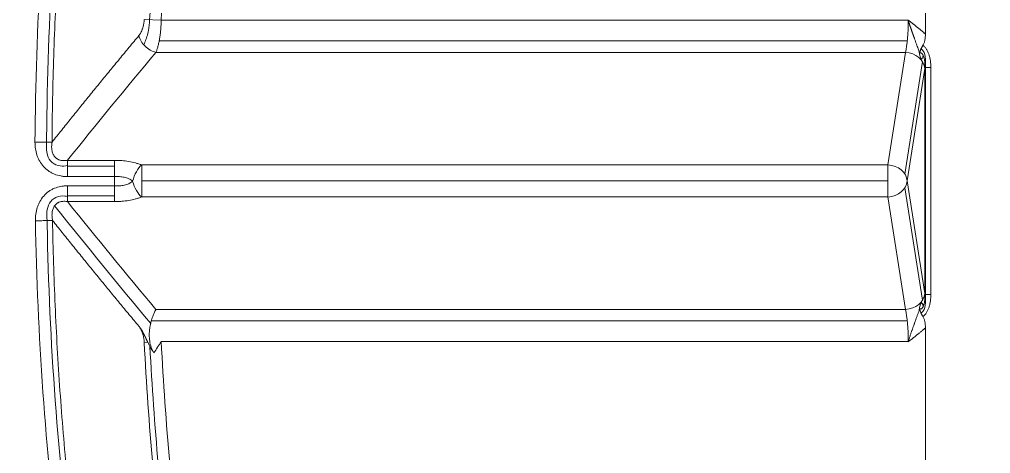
# Model space of a CAD drawing. Header units: millimetres. Extents: x 473 to 1051, y 289 to 609.
# Drawn here: x 548.11 to 573.38, y 446.09 to 457.38 of the extents above; entities that cross this region are included whole.
import ezdxf

# ---------------------------------------------------------------- set-up
doc = ezdxf.new("R2010")
doc.units = ezdxf.units.MM
doc.layers.add('core', color=7, linetype='Continuous', lineweight=20)

msp = doc.modelspace()

# ---------------------------------------------------------------- linework, layer by layer
at = {"layer": 'core', "lineweight": 18}
for p, q in [((571.684, 460.521), (571.684, 457.002)), ((549.357, 453.297), (549.357, 453.719)), ((550.583, 453.297), (550.583, 453.719)), ((549.358, 452.646), (549.358, 453.058)), ((571.684, 445.343), (571.684, 449.364))]:
    msp.add_line(p, q, dxfattribs=at)
at = {"layer": 'core', "lineweight": 13}
for p, q in [((551.797, 457.361), (551.354, 457.384)), ((571.236, 457.361), (551.797, 457.361)), ((571.213, 456.825), (551.743, 456.825)), ((551.659, 456.526), (571.167, 456.526)), ((570.71, 453.601), (571.167, 456.526)), ((571.606, 456.288), (571.149, 453.363)), ((571.691, 456.292), (571.691, 450.075)), ((571.668, 456.108), (571.21, 453.183)), ((571.672, 456.136), (571.826, 456.136)), ((571.672, 456.136), (571.672, 450.231)), ((571.826, 450.231), (571.826, 456.136)), ((550.583, 453.719), (549.357, 453.719)), ((550.583, 453.568), (549.357, 453.568)), ((570.71, 453.601), (551.288, 453.601)), ((551.288, 452.766), (551.288, 453.601)), ((570.71, 453.601), (570.71, 452.766)), ((549.357, 453.297), (550.583, 453.297)), ((551.288, 453.183), (570.71, 453.183)), ((571.21, 453.183), (571.668, 450.259)), ((550.585, 453.058), (549.358, 453.058)), ((571.149, 453.004), (571.606, 450.079)), ((549.358, 452.793), (550.585, 452.793)), ((551.288, 452.766), (570.71, 452.766)), ((571.167, 449.841), (570.71, 452.766)), ((549.358, 452.646), (550.584, 452.646)), ((571.826, 450.231), (571.672, 450.231)), ((571.167, 449.841), (551.659, 449.841)), ((571.213, 449.542), (551.538, 449.542)), ((551.354, 448.983), (551.445, 448.988)), ((571.236, 449.006), (551.797, 449.006))]:
    msp.add_line(p, q, dxfattribs=at)
at = {"layer": 'core', "lineweight": 18}
for radius, start, end in [(100.547, 306.63636, 233.36541), (98.958, 101.0725, 224.85525), (98.032, 142.34476, 224.85303)]:
    msp.add_arc((633.422, 459.219), radius, start, end, dxfattribs=at)
at = {"layer": 'core', "lineweight": 13}
for centre, radius, start, end in [((633.422, 459.219), 100.107, 306.80958, 233.19042), ((633.422, 459.219), 99.239, 100.9827, 225.04545), ((633.422, 459.219), 99.048, 101.05803, 224.91574), ((633.422, 459.219), 99.038, 101.0601, 224.90418), ((633.422, 453.183), 82.034, 174.84318, 177.07028), ((633.422, 453.183), 81.732, 174.84318, 177.07028), ((633.422, 453.183), 82.176, 182.92972, 185.15682), ((633.422, 453.183), 81.732, 182.92972, 185.15682), ((633.422, 453.183), 82.034, 183.00949, 185.15682)]:
    msp.add_arc(centre, radius, start, end, dxfattribs=at)
for centre, major_axis, ratio, start_param, end_param in [((633.422, 453.651), (0, 84.914), 0.999984, 1.45824, 1.564383), ((633.422, 453.655), (0, 84.612), 0.999984, 1.457065, 1.566443), ((571.079, 457.361), (0, 1.006), 0.157656, 3.733192, 4.715756), ((571.167, 456.108), (-0.497, 0.078), 0.826909, 3.328563, 4.841031), ((571.585, 457.361), (0, 1.006), 0.105104, 2.503911, 3.574425), ((571.579, 457.361), (0, 1.509), 0.105104, 3.733192, 3.764963), ((551.288, 453.183), (-0.168, -0.474), 0.444913, 3.813804, 4.885208), ((570.71, 453.183), (0.497, -0.078), 0.826909, 0.18697, 1.699439), ((570.71, 453.183), (-0.497, -0.078), 0.826909, 1.442154, 2.954623), ((551.288, 453.183), (-0.172, 0.473), 0.45256, 1.424689, 2.46595), ((633.422, 633.001), (0, 227.22), 0.611323, 2.488532, 2.511014), ((857.54, 529.55), (337.643, -0.029), 0.557662, 3.562488, 3.578868), ((633.422, 453.655), (0, 84.612), 0.999984, 1.586351, 1.694664), ((633.422, 453.651), (0, 84.914), 0.999984, 1.588519, 1.693494), ((571.167, 450.259), (0.497, 0.078), 0.826909, 4.583747, 6.096215), ((571.579, 449.006), (0, 1.509), 0.105104, 5.659813, 5.691584), ((571.585, 449.006), (0, 1.006), 0.105104, 5.850187, 6.92085), ((571.079, 449.006), (0, 1.006), 0.157656, 4.709031, 5.691586)]:
    msp.add_ellipse(centre, major_axis=major_axis, ratio=ratio, start_param=start_param, end_param=end_param, dxfattribs=at)
at = {"layer": 'core', "lineweight": 18}
for centre, major_axis, ratio, start_param, end_param in [((859.616, 376.3), (-339.926, -0.045), 0.557648, 5.845944, 5.862223), ((550.584, 453.063), (0, 0.503), 0.000242, 3.733197, 4.701921)]:
    msp.add_ellipse(centre, major_axis=major_axis, ratio=ratio, start_param=start_param, end_param=end_param, dxfattribs=at)
at = {"layer": 'core', "lineweight": 13}
for points in [[(559.178, 523.007), (556.246, 519.563), (551.045, 512.16), (546.551, 504.307), (542.805, 496.071), (539.836, 487.524), (537.672, 478.74), (536.331, 469.792), (535.824, 460.758), (535.99, 456.237)], [(550.585, 453.058), (550.571, 453.176), (550.583, 453.297)]]:
    msp.add_open_spline(points, degree=2, dxfattribs=at)
at = {"layer": 'core', "lineweight": 18}
for points, degree, knots in [([(535.816, 456.23), (535.773, 457.388), (535.753, 458.49), (535.748, 460.579), (535.761, 461.566), (535.813, 463.426), (535.85, 464.298), (535.938, 465.927), (535.99, 466.684), (536.099, 468.082), (536.156, 468.723), (536.27, 469.891), (536.327, 470.417), (536.434, 471.356), (536.484, 471.767), (536.552, 472.299), (536.573, 472.462), (536.602, 472.685), (536.617, 472.792), (536.632, 472.906), (536.64, 472.961), (536.643, 472.988), (536.645, 473.001), (536.646, 473.008), (536.646, 473.011), (536.647, 473.013), (536.647, 473.014), (536.647, 473.014), (536.647, 473.014), (536.647, 473.014), (536.647, 473.014), (536.647, 473.015), (536.647, 473.014), (536.861, 474.585), (537.107, 476.105), (537.651, 479.042), (537.948, 480.46), (538.58, 483.192), (538.915, 484.507), (539.437, 486.402), (539.615, 487.021), (539.885, 487.931), (540.021, 488.381), (540.181, 488.897), (540.262, 489.153), (540.302, 489.281), (540.322, 489.345), (540.333, 489.377), (540.338, 489.392), (540.34, 489.4), (540.341, 489.404), (540.342, 489.406), (540.342, 489.407), (540.342, 489.408), (540.343, 489.408), (540.343, 489.408), (540.815, 490.893), (541.317, 492.348), (542.373, 495.197), (542.928, 496.591), (544.084, 499.316), (544.685, 500.648), (545.929, 503.249), (546.571, 504.518), (547.89, 506.992), (548.568, 508.198), (549.951, 510.548), (550.657, 511.691), (552.094, 513.916), (552.825, 514.997), (554.304, 517.098), (555.054, 518.118), (555.81, 519.108)], 3, [0, 0, 0, 0, 0.03125, 0.03125, 0.0625, 0.0625, 0.09375, 0.09375, 0.125, 0.125, 0.15625, 0.15625, 0.1875, 0.1875, 0.21875, 0.21875, 0.234375, 0.234375, 0.242187, 0.246094, 0.248047, 0.249023, 0.249512, 0.249756, 0.249878, 0.249939, 0.249969, 0.249985, 0.249992, 0.249996, 0.249998, 0.249998, 0.25, 0.25, 0.3125, 0.3125, 0.375, 0.375, 0.4375, 0.4375, 0.46875, 0.46875, 0.484375, 0.492187, 0.496094, 0.498047, 0.499023, 0.499512, 0.499756, 0.499878, 0.499939, 0.499969, 0.499985, 0.499992, 0.499992, 0.5, 0.5, 0.5625, 0.5625, 0.625, 0.625, 0.6875, 0.6875, 0.75, 0.75, 0.8125, 0.8125, 0.875, 0.875, 0.9375, 0.9375, 1, 1, 1, 1]), ([(571.236, 457.364), (571.339, 457.292), (571.476, 457.18), (571.65, 457.038), (571.686, 457.002)], 2, [0, 0, 0, 0.5, 0.5, 1, 1, 1]), ([(571.536, 456.512), (571.53, 456.53), (571.517, 456.567), (571.496, 456.623), (571.474, 456.682), (571.451, 456.745), (571.427, 456.811), (571.409, 456.861), (571.397, 456.895), (571.391, 456.911), (571.386, 456.926), (571.38, 456.942), (571.375, 456.958), (571.369, 456.974), (571.364, 456.99), (571.358, 457.006), (571.352, 457.022), (571.347, 457.038), (571.341, 457.054), (571.335, 457.07), (571.33, 457.087), (571.324, 457.103), (571.318, 457.12), (571.313, 457.136), (571.307, 457.153), (571.301, 457.17), (571.295, 457.187), (571.29, 457.204), (571.284, 457.221), (571.278, 457.238), (571.272, 457.256), (571.267, 457.273), (571.261, 457.29), (571.255, 457.308), (571.249, 457.325), (571.243, 457.343), (571.239, 457.355), (571.238, 457.361)], 3, [0, 0, 0, 0, 0.065805, 0.135166, 0.208043, 0.284408, 0.364248, 0.44757, 0.465909, 0.484287, 0.502705, 0.521163, 0.539663, 0.558207, 0.576796, 0.595431, 0.614113, 0.632845, 0.651626, 0.67046, 0.689347, 0.708288, 0.727286, 0.746341, 0.765456, 0.784631, 0.803868, 0.823169, 0.842535, 0.861968, 0.881469, 0.90104, 0.920683, 0.940399, 0.960189, 0.980056, 1, 1, 1, 1]), ([(571.684, 457.002), (571.684, 456.976), (571.683, 456.951), (571.679, 456.899), (571.676, 456.874), (571.669, 456.836), (571.666, 456.824), (571.66, 456.799), (571.656, 456.788), (571.648, 456.764), (571.643, 456.753), (571.633, 456.731), (571.627, 456.721), (571.621, 456.711)], 3, [0, 0, 0, 0, 0.25, 0.25, 0.5, 0.5, 0.625, 0.625, 0.75, 0.75, 0.875, 0.875, 1, 1, 1, 1]), ([(571.536, 456.512), (571.537, 456.514), (571.537, 456.518), (571.539, 456.525), (571.54, 456.531), (571.542, 456.538), (571.544, 456.545), (571.546, 456.553), (571.548, 456.562), (571.552, 456.573), (571.557, 456.586), (571.563, 456.602), (571.57, 456.617), (571.577, 456.631), (571.584, 456.647), (571.592, 456.662), (571.601, 456.678), (571.611, 456.694), (571.618, 456.705), (571.621, 456.711)], 3, [0, 0, 0, 0, 0.032706, 0.066213, 0.100518, 0.135621, 0.171521, 0.221772, 0.257926, 0.307128, 0.392202, 0.470503, 0.542068, 0.616573, 0.691846, 0.767851, 0.84456, 0.921949, 1, 1, 1, 1]), ([(536.232, 450.106), (536.5, 447.428), (536.878, 444.762), (537.853, 439.469), (538.45, 436.842), (539.858, 431.648), (540.67, 429.079), (542.503, 424.019), (543.524, 421.526), (545.768, 416.634), (546.992, 414.235), (549.632, 409.545), (551.049, 407.254), (554.068, 402.798), (555.67, 400.633), (559.046, 396.441), (560.821, 394.415), (562.676, 392.466)], 3, [0, 0, 0, 0, 0.125, 0.125, 0.25, 0.25, 0.375, 0.375, 0.5, 0.5, 0.625, 0.625, 0.75, 0.75, 0.875, 0.875, 1, 1, 1, 1]), ([(551.659, 449.841), (551.658, 449.84), (551.657, 449.839), (551.657, 449.838), (551.656, 449.837), (551.656, 449.837), (551.656, 449.836), (551.654, 449.834), (551.653, 449.832), (551.65, 449.826), (551.648, 449.822), (551.642, 449.811), (551.638, 449.802), (551.626, 449.778), (551.617, 449.76), (551.593, 449.706), (551.578, 449.667), (551.557, 449.604), (551.546, 449.572), (551.537, 449.537), (551.531, 449.514), (551.528, 449.502), (551.514, 449.443), (551.504, 449.393), (551.496, 449.329), (551.494, 449.316), (551.492, 449.289), (551.49, 449.276), (551.487, 449.236), (551.486, 449.209), (551.486, 449.155), (551.486, 449.127), (551.49, 449.072), (551.493, 449.044), (551.504, 448.962), (551.517, 448.909), (551.54, 448.843), (551.545, 448.831), (551.555, 448.805), (551.561, 448.793), (551.578, 448.757), (551.592, 448.733), (551.606, 448.711)], 3, [0, 0, 0, 0, 0.003906, 0.003906, 0.005859, 0.005859, 0.007813, 0.007813, 0.015625, 0.015625, 0.03125, 0.03125, 0.0625, 0.0625, 0.125, 0.125, 0.25, 0.25, 0.3125, 0.34375, 0.34375, 0.375, 0.375, 0.5, 0.5, 0.53125, 0.53125, 0.5625, 0.5625, 0.625, 0.625, 0.6875, 0.6875, 0.75, 0.75, 0.875, 0.875, 0.90625, 0.90625, 0.9375, 0.9375, 1, 1, 1, 1]), ([(571.238, 449.006), (571.242, 449.018), (571.25, 449.043), (571.262, 449.079), (571.274, 449.115), (571.286, 449.151), (571.297, 449.186), (571.309, 449.221), (571.321, 449.255), (571.333, 449.29), (571.345, 449.323), (571.356, 449.357), (571.368, 449.39), (571.38, 449.423), (571.391, 449.455), (571.404, 449.491), (571.417, 449.529), (571.432, 449.57), (571.447, 449.61), (571.461, 449.648), (571.474, 449.685), (571.487, 449.721), (571.5, 449.756), (571.513, 449.79), (571.525, 449.823), (571.533, 449.844), (571.536, 449.855)], 3, [0, 0, 0, 0, 0.041233, 0.082139, 0.122731, 0.163023, 0.203029, 0.242763, 0.282239, 0.321469, 0.360467, 0.399245, 0.437816, 0.476192, 0.514385, 0.552406, 0.602828, 0.651992, 0.699903, 0.746562, 0.791967, 0.836115, 0.879, 0.920615, 0.960952, 1, 1, 1, 1]), ([(571.536, 449.855), (571.537, 449.852), (571.538, 449.846), (571.539, 449.838), (571.541, 449.83), (571.543, 449.822), (571.545, 449.815), (571.548, 449.807), (571.55, 449.8), (571.553, 449.792), (571.555, 449.785), (571.558, 449.778), (571.561, 449.771), (571.564, 449.764), (571.568, 449.755), (571.573, 449.744), (571.579, 449.73), (571.586, 449.717), (571.594, 449.702), (571.602, 449.687), (571.611, 449.672), (571.618, 449.661), (571.621, 449.656)], 3, [0, 0, 0, 0, 0.044952, 0.088667, 0.131233, 0.172734, 0.213248, 0.252848, 0.291599, 0.329565, 0.366799, 0.403334, 0.439221, 0.474509, 0.509242, 0.574432, 0.641105, 0.709365, 0.779304, 0.851008, 0.924551, 1, 1, 1, 1]), ([(571.621, 449.656), (571.634, 449.636), (571.644, 449.615), (571.656, 449.58), (571.66, 449.568), (571.666, 449.543), (571.669, 449.531), (571.676, 449.493), (571.679, 449.468), (571.683, 449.416), (571.684, 449.39), (571.684, 449.364)], 3, [0, 0, 0, 0, 0.25, 0.25, 0.375, 0.375, 0.5, 0.5, 0.75, 0.75, 1, 1, 1, 1]), ([(551.445, 448.988), (551.443, 448.992), (551.439, 449.001), (551.433, 449.014), (551.427, 449.027), (551.421, 449.04), (551.415, 449.052), (551.41, 449.064), (551.404, 449.076), (551.399, 449.088), (551.393, 449.099), (551.388, 449.11), (551.383, 449.121), (551.378, 449.132), (551.373, 449.142), (551.368, 449.152), (551.364, 449.161), (551.362, 449.167), (551.359, 449.171), (551.354, 449.182), (551.345, 449.198), (551.336, 449.215), (551.33, 449.227), (551.325, 449.236), (551.321, 449.243), (551.318, 449.249), (551.317, 449.252), (551.316, 449.254), (551.315, 449.256), (551.314, 449.259), (551.31, 449.267), (551.303, 449.282), (551.293, 449.299), (551.285, 449.311), (551.281, 449.317), (551.279, 449.32), (551.276, 449.325), (551.271, 449.332), (551.266, 449.339), (551.262, 449.345), (551.259, 449.349), (551.256, 449.353), (551.253, 449.356), (551.251, 449.359), (551.249, 449.362), (551.246, 449.365), (551.243, 449.37), (551.238, 449.376), (551.234, 449.382), (551.231, 449.385), (551.228, 449.388), (551.225, 449.392), (551.221, 449.396), (551.218, 449.4), (551.216, 449.402), (551.215, 449.403)], 3, [0, 0, 0, 0, 0.026349, 0.052379, 0.07811, 0.103565, 0.128744, 0.153536, 0.177945, 0.201995, 0.225708, 0.249107, 0.272216, 0.295058, 0.317657, 0.340036, 0.362219, 0.371811, 0.379371, 0.393825, 0.446777, 0.492952, 0.512146, 0.533135, 0.554551, 0.567769, 0.571252, 0.576338, 0.581035, 0.586707, 0.593992, 0.634733, 0.692193, 0.724228, 0.730323, 0.740238, 0.753966, 0.771497, 0.796202, 0.814304, 0.82582, 0.837214, 0.847607, 0.856997, 0.865851, 0.875313, 0.885436, 0.910663, 0.929135, 0.940933, 0.946103, 0.961415, 0.975493, 0.988352, 1, 1, 1, 1]), ([(571.686, 449.364), (571.651, 449.329), (571.475, 449.186), (571.339, 449.074), (571.236, 449.003)], 2, [0, 0, 0, 0.5, 0.5, 1, 1, 1]), ([(551.606, 448.711), (551.575, 448.755), (551.545, 448.801), (551.491, 448.893), (551.467, 448.94), (551.444, 448.988)], 3, [0, 0, 0, 0, 0.5, 0.5, 1, 1, 1, 1]), ([(551.797, 449.006), (551.789, 448.994), (551.781, 448.981), (551.765, 448.956), (551.757, 448.944), (551.732, 448.907), (551.716, 448.882), (551.668, 448.809), (551.637, 448.76), (551.606, 448.711)], 3, [0, 0, 0, 0, 0.125, 0.125, 0.25, 0.25, 0.5, 0.5, 1, 1, 1, 1])]:
    msp.add_open_spline(points, degree=degree, knots=knots, dxfattribs=at)
at = {"layer": 'core', "lineweight": 13}
for points, knots in [([(549.488, 463.141), (549.404, 462.399), (549.33, 461.655), (549.202, 460.167), (549.147, 459.421), (549.081, 458.303), (549.061, 457.929), (549.026, 457.183), (548.982, 456.063), (548.96, 454.943), (548.955, 454.196)], [0, 0, 0, 0, 0.25, 0.25, 0.5, 0.5, 0.625, 0.625, 0.75, 1, 1, 1, 1]), ([(551.215, 456.964), (551.219, 456.969), (551.224, 456.975), (551.233, 456.987), (551.237, 456.993), (551.25, 457.013), (551.267, 457.04), (551.281, 457.071), (551.292, 457.096), (551.296, 457.104), (551.302, 457.122), (551.305, 457.131), (551.321, 457.176), (551.331, 457.215), (551.341, 457.266), (551.342, 457.276), (551.346, 457.297), (551.347, 457.308), (551.351, 457.34), (551.353, 457.362), (551.354, 457.384)], [0, 0, 0, 0, 0.0625, 0.0625, 0.125, 0.125, 0.25, 0.375, 0.375, 0.4375, 0.4375, 0.5, 0.5, 0.75, 0.75, 0.8125, 0.8125, 0.875, 0.875, 1, 1, 1, 1]), ([(551.344, 456.724), (551.354, 456.745), (551.363, 456.766), (551.41, 456.88), (551.442, 456.987), (551.48, 457.188), (551.491, 457.282), (551.495, 457.376)], [0, 0, 0, 0, 0.11917, 0.11917, 0.611453, 0.611453, 1, 1, 1, 1]), ([(551.659, 456.526), (551.668, 456.548), (551.677, 456.573), (551.69, 456.613), (551.695, 456.626), (551.703, 456.655), (551.707, 456.67), (551.719, 456.715), (551.734, 456.778), (551.747, 456.848), (551.756, 456.902), (551.759, 456.921), (551.765, 456.958), (551.768, 456.977), (551.775, 457.035), (551.779, 457.074), (551.787, 457.153), (551.79, 457.194), (551.794, 457.277), (551.796, 457.319), (551.797, 457.361)], [0, 0, 0, 0, 0.125, 0.125, 0.1875, 0.1875, 0.25, 0.25, 0.375, 0.5, 0.5, 0.5625, 0.5625, 0.625, 0.625, 0.75, 0.75, 0.875, 0.875, 1, 1, 1, 1]), ([(548.955, 454.196), (548.997, 454.248), (549.08, 454.352), (549.206, 454.508), (549.331, 454.664), (549.456, 454.819), (549.582, 454.975), (549.707, 455.13), (549.832, 455.284), (549.958, 455.438), (550.083, 455.592), (550.209, 455.746), (550.335, 455.899), (550.46, 456.052), (550.586, 456.205), (550.712, 456.357), (550.837, 456.509), (550.963, 456.661), (551.089, 456.813), (551.173, 456.913), (551.215, 456.964)], [0, 0, 0, 0, 0.056334, 0.112577, 0.168728, 0.224787, 0.280754, 0.33663, 0.392414, 0.448106, 0.503707, 0.559217, 0.614635, 0.669961, 0.725196, 0.780339, 0.835392, 0.890352, 0.945222, 1, 1, 1, 1]), ([(551.659, 456.526), (551.608, 456.539), (551.557, 456.56), (551.461, 456.616), (551.415, 456.651), (551.336, 456.729), (551.301, 456.773), (551.247, 456.866), (551.227, 456.915), (551.215, 456.964)], [0, 0, 0, 0, 0.25, 0.25, 0.5, 0.5, 0.75, 0.75, 1, 1, 1, 1]), ([(571.672, 456.136), (571.672, 456.155), (571.673, 456.174), (571.672, 456.213), (571.671, 456.233), (571.669, 456.272), (571.667, 456.292), (571.661, 456.331), (571.658, 456.351), (571.649, 456.39), (571.644, 456.41), (571.633, 456.439), (571.629, 456.448), (571.622, 456.461), (571.62, 456.465), (571.615, 456.474), (571.612, 456.478), (571.604, 456.489), (571.598, 456.495), (571.586, 456.505), (571.579, 456.508), (571.566, 456.513), (571.56, 456.514), (571.548, 456.514), (571.542, 456.513), (571.536, 456.512)], [0, 0, 0, 0, 0.125, 0.125, 0.25, 0.25, 0.375, 0.375, 0.5, 0.5, 0.625, 0.625, 0.6875, 0.6875, 0.71875, 0.71875, 0.75, 0.75, 0.8125, 0.8125, 0.875, 0.875, 0.9375, 0.9375, 1, 1, 1, 1]), ([(571.57, 456.617), (571.575, 456.615), (571.579, 456.612), (571.611, 456.591), (571.633, 456.562), (571.681, 456.458), (571.691, 456.374), (571.691, 456.292)], [0, 0, 0, 0, 0.053745, 0.053745, 0.369164, 0.369164, 1, 1, 1, 1]), ([(571.621, 456.711), (571.639, 456.697), (571.656, 456.682), (571.68, 456.655), (571.688, 456.645), (571.702, 456.626), (571.709, 456.616), (571.729, 456.584), (571.741, 456.561), (571.757, 456.525), (571.762, 456.513), (571.772, 456.488), (571.776, 456.475), (571.788, 456.437), (571.795, 456.411), (571.806, 456.358), (571.811, 456.331), (571.819, 456.276), (571.821, 456.248), (571.825, 456.192), (571.826, 456.164), (571.826, 456.136)], [0, 0, 0, 0, 0.125, 0.125, 0.1875, 0.1875, 0.25, 0.25, 0.375, 0.375, 0.4375, 0.4375, 0.5, 0.5, 0.625, 0.625, 0.75, 0.75, 0.875, 0.875, 1, 1, 1, 1]), ([(548.511, 454.196), (548.557, 454.195), (548.602, 454.195), (548.689, 454.195), (548.731, 454.195), (548.809, 454.195), (548.845, 454.195), (548.907, 454.195), (548.934, 454.195), (548.955, 454.196)], [0, 0, 0, 0, 0.25, 0.25, 0.5, 0.5, 0.75, 0.75, 1, 1, 1, 1]), ([(548.511, 454.196), (548.511, 454.167), (548.512, 454.138), (548.516, 454.08), (548.519, 454.051), (548.532, 453.966), (548.545, 453.91), (548.568, 453.841), (548.573, 453.828), (548.583, 453.801), (548.589, 453.787), (548.607, 453.748), (548.62, 453.722), (548.663, 453.647), (548.696, 453.601), (548.775, 453.514), (548.818, 453.476), (548.889, 453.427), (548.913, 453.412), (548.952, 453.391), (548.965, 453.384), (548.991, 453.372), (549.004, 453.366), (549.071, 453.339), (549.126, 453.323), (549.198, 453.31), (549.212, 453.307), (549.241, 453.303), (549.284, 453.299), (549.328, 453.297), (549.357, 453.297)], [0, 0, 0, 0, 0.0625, 0.0625, 0.125, 0.125, 0.25, 0.25, 0.28125, 0.28125, 0.3125, 0.3125, 0.375, 0.375, 0.5, 0.5, 0.625, 0.625, 0.6875, 0.6875, 0.71875, 0.71875, 0.75, 0.75, 0.875, 0.875, 0.90625, 0.90625, 0.9375, 1, 1, 1, 1]), ([(549.357, 453.719), (549.341, 453.717), (549.325, 453.715), (549.294, 453.712), (549.278, 453.711), (549.23, 453.711), (549.199, 453.715), (549.16, 453.726), (549.152, 453.728), (549.137, 453.734), (549.129, 453.737), (549.107, 453.747), (549.093, 453.755), (549.073, 453.768), (549.067, 453.773), (549.054, 453.784), (549.048, 453.789), (549.037, 453.8), (549.031, 453.806), (549.021, 453.819), (549.016, 453.825), (548.992, 453.858), (548.978, 453.887), (548.963, 453.932), (548.959, 453.948), (548.952, 453.979), (548.95, 453.994), (548.944, 454.041), (548.944, 454.072), (548.947, 454.134), (548.95, 454.165), (548.955, 454.196)], [0, 0, 0, 0, 0.0625, 0.0625, 0.125, 0.125, 0.25, 0.25, 0.28125, 0.28125, 0.3125, 0.3125, 0.375, 0.375, 0.40625, 0.40625, 0.4375, 0.4375, 0.46875, 0.46875, 0.5, 0.5, 0.625, 0.625, 0.6875, 0.6875, 0.75, 0.75, 0.875, 0.875, 1, 1, 1, 1]), ([(549.357, 453.582), (549.294, 453.568), (549.23, 453.564), (549.091, 453.584), (549.018, 453.615), (548.901, 453.715), (548.859, 453.782), (548.819, 453.909), (548.812, 453.966), (548.813, 454.023)], [0, 0, 0, 0, 0.23275, 0.23275, 0.512541, 0.512541, 0.792331, 0.792331, 1, 1, 1, 1]), ([(551.288, 453.601), (551.261, 453.61), (551.234, 453.619), (551.18, 453.636), (551.152, 453.644), (551.068, 453.666), (551.01, 453.679), (550.89, 453.699), (550.83, 453.707), (550.707, 453.717), (550.646, 453.719), (550.583, 453.719)], [0, 0, 0, 0, 0.125, 0.125, 0.25, 0.25, 0.5, 0.5, 0.75, 0.75, 1, 1, 1, 1]), ([(551.051, 453.176), (551.036, 453.189), (551.02, 453.201), (550.986, 453.222), (550.969, 453.232), (550.914, 453.257), (550.876, 453.27), (550.815, 453.283), (550.795, 453.287), (550.753, 453.292), (550.732, 453.295), (550.69, 453.297), (550.669, 453.298), (550.626, 453.298), (550.605, 453.298), (550.583, 453.297)], [0, 0, 0, 0, 0.125, 0.125, 0.25, 0.25, 0.5, 0.5, 0.625, 0.625, 0.75, 0.75, 0.875, 0.875, 1, 1, 1, 1]), ([(549.358, 453.058), (549.329, 453.058), (549.3, 453.057), (549.256, 453.053), (549.242, 453.051), (549.213, 453.047), (549.198, 453.045), (549.127, 453.031), (549.071, 453.015), (549.004, 452.987), (548.991, 452.981), (548.965, 452.968), (548.952, 452.961), (548.914, 452.94), (548.889, 452.924), (548.819, 452.874), (548.776, 452.835), (548.699, 452.747), (548.666, 452.699), (548.624, 452.624), (548.612, 452.598), (548.589, 452.544), (548.579, 452.517), (548.553, 452.434), (548.54, 452.377), (548.529, 452.291), (548.526, 452.263), (548.523, 452.205), (548.522, 452.175), (548.523, 452.146)], [0, 0, 0, 0, 0.0625, 0.0625, 0.09375, 0.09375, 0.125, 0.125, 0.25, 0.25, 0.28125, 0.28125, 0.3125, 0.3125, 0.375, 0.375, 0.5, 0.5, 0.625, 0.625, 0.6875, 0.6875, 0.75, 0.75, 0.875, 0.875, 0.9375, 0.9375, 1, 1, 1, 1]), ([(550.585, 453.058), (550.606, 453.057), (550.627, 453.056), (550.67, 453.056), (550.691, 453.056), (550.733, 453.059), (550.754, 453.06), (550.795, 453.066), (550.816, 453.069), (550.876, 453.082), (550.915, 453.094), (550.961, 453.115), (550.969, 453.12), (550.987, 453.129), (550.995, 453.134), (551.02, 453.151), (551.036, 453.162), (551.051, 453.176)], [0, 0, 0, 0, 0.125, 0.125, 0.25, 0.25, 0.375, 0.375, 0.5, 0.5, 0.75, 0.75, 0.8125, 0.8125, 0.875, 0.875, 1, 1, 1, 1]), ([(548.822, 452.339), (548.822, 452.353), (548.822, 452.367), (548.827, 452.459), (548.847, 452.535), (548.927, 452.669), (548.987, 452.723), (549.127, 452.787), (549.207, 452.798), (549.309, 452.789), (549.333, 452.785), (549.358, 452.78)], [0, 0, 0, 0, 0.053394, 0.053394, 0.337975, 0.337975, 0.622555, 0.622555, 0.907136, 0.907136, 1, 1, 1, 1]), ([(550.584, 452.646), (550.616, 452.646), (550.647, 452.646), (550.709, 452.649), (550.739, 452.651), (550.831, 452.659), (550.892, 452.666), (551.011, 452.687), (551.069, 452.7), (551.153, 452.722), (551.181, 452.73), (551.235, 452.747), (551.261, 452.756), (551.288, 452.766)], [0, 0, 0, 0, 0.125, 0.125, 0.25, 0.25, 0.5, 0.5, 0.75, 0.75, 0.875, 0.875, 1, 1, 1, 1]), ([(548.967, 452.157), (548.961, 452.188), (548.957, 452.219), (548.953, 452.281), (548.953, 452.312), (548.957, 452.359), (548.959, 452.375), (548.965, 452.406), (548.968, 452.422), (548.978, 452.453), (548.983, 452.468), (548.996, 452.497), (549.004, 452.512), (549.018, 452.532), (549.022, 452.539), (549.032, 452.552), (549.048, 452.571), (549.066, 452.587), (549.086, 452.602), (549.093, 452.606), (549.107, 452.615), (549.115, 452.619), (549.129, 452.626), (549.137, 452.629), (549.152, 452.635), (549.16, 452.638), (549.183, 452.644), (549.199, 452.648), (549.23, 452.652), (549.247, 452.654), (549.295, 452.654), (549.327, 452.651), (549.358, 452.646)], [0, 0, 0, 0, 0.125, 0.125, 0.25, 0.25, 0.3125, 0.3125, 0.375, 0.375, 0.4375, 0.4375, 0.5, 0.5, 0.53125, 0.53125, 0.5625, 0.625, 0.625, 0.65625, 0.65625, 0.6875, 0.6875, 0.71875, 0.71875, 0.75, 0.75, 0.8125, 0.8125, 0.875, 0.875, 1, 1, 1, 1]), ([(548.523, 452.146), (548.568, 452.147), (548.614, 452.148), (548.701, 452.15), (548.743, 452.151), (548.821, 452.152), (548.857, 452.153), (548.919, 452.155), (548.946, 452.156), (548.967, 452.157)], [0, 0, 0, 0, 0.25, 0.25, 0.5, 0.5, 0.75, 0.75, 1, 1, 1, 1]), ([(551.215, 449.403), (551.173, 449.453), (551.09, 449.553), (550.965, 449.704), (550.839, 449.855), (550.714, 450.006), (550.589, 450.158), (550.464, 450.31), (550.339, 450.462), (550.214, 450.615), (550.089, 450.767), (549.964, 450.92), (549.84, 451.074), (549.715, 451.228), (549.59, 451.382), (549.465, 451.536), (549.341, 451.691), (549.216, 451.846), (549.091, 452.001), (549.008, 452.105), (548.967, 452.157)], [0, 0, 0, 0, 0.05478, 0.10965, 0.164612, 0.219665, 0.27481, 0.330045, 0.385372, 0.44079, 0.4963, 0.551901, 0.607593, 0.663376, 0.719252, 0.775218, 0.831276, 0.887426, 0.943667, 1, 1, 1, 1]), ([(548.967, 452.157), (548.98, 451.418), (549.003, 450.679), (549.068, 449.203), (549.11, 448.465), (549.188, 447.36), (549.216, 446.991), (549.278, 446.255), (549.377, 445.151), (549.499, 444.049), (549.589, 443.316)], [0, 0, 0, 0, 0.25, 0.25, 0.5, 0.5, 0.625, 0.625, 0.75, 1, 1, 1, 1]), ([(571.536, 449.855), (571.542, 449.853), (571.548, 449.853), (571.56, 449.853), (571.566, 449.854), (571.579, 449.858), (571.585, 449.862), (571.595, 449.869), (571.598, 449.872), (571.604, 449.878), (571.607, 449.882), (571.612, 449.889), (571.615, 449.893), (571.62, 449.901), (571.622, 449.905), (571.629, 449.918), (571.633, 449.927), (571.643, 449.956), (571.649, 449.976), (571.658, 450.015), (571.661, 450.035), (571.667, 450.075), (571.669, 450.095), (571.673, 450.154), (571.673, 450.193), (571.672, 450.231)], [0, 0, 0, 0, 0.0625, 0.0625, 0.125, 0.125, 0.1875, 0.1875, 0.21875, 0.21875, 0.25, 0.25, 0.28125, 0.28125, 0.3125, 0.3125, 0.375, 0.375, 0.5, 0.5, 0.625, 0.625, 0.75, 0.75, 1, 1, 1, 1]), ([(571.826, 450.231), (571.826, 450.175), (571.822, 450.119), (571.811, 450.037), (571.807, 450.01), (571.795, 449.956), (571.788, 449.93), (571.776, 449.891), (571.771, 449.878), (571.762, 449.853), (571.757, 449.841), (571.741, 449.805), (571.729, 449.783), (571.709, 449.751), (571.702, 449.741), (571.688, 449.721), (571.68, 449.712), (571.656, 449.685), (571.639, 449.67), (571.621, 449.656)], [0, 0, 0, 0, 0.25, 0.25, 0.375, 0.375, 0.5, 0.5, 0.5625, 0.5625, 0.625, 0.625, 0.75, 0.75, 0.8125, 0.8125, 0.875, 0.875, 1, 1, 1, 1]), ([(571.691, 450.075), (571.691, 449.992), (571.681, 449.909), (571.633, 449.805), (571.61, 449.775), (571.579, 449.755), (571.575, 449.752), (571.57, 449.75)], [0, 0, 0, 0, 0.63085, 0.63085, 0.946275, 0.946275, 1, 1, 1, 1]), ([(551.354, 448.983), (551.353, 449.005), (551.351, 449.027), (551.347, 449.059), (551.346, 449.07), (551.342, 449.09), (551.341, 449.101), (551.331, 449.152), (551.321, 449.191), (551.296, 449.264), (551.282, 449.296), (551.258, 449.34), (551.25, 449.354), (551.237, 449.374), (551.233, 449.38), (551.224, 449.392), (551.22, 449.398), (551.215, 449.403)], [0, 0, 0, 0, 0.125, 0.125, 0.1875, 0.1875, 0.25, 0.25, 0.5, 0.5, 0.75, 0.75, 0.875, 0.875, 0.9375, 0.9375, 1, 1, 1, 1])]:
    msp.add_open_spline(points, degree=3, knots=knots, dxfattribs=at)
at = {"layer": 'core', "lineweight": 18}
msp.add_open_spline([(536.407, 450.125), (537.212, 442.061), (541.463, 426.42), (548.238, 411.695), (557.351, 398.291), (562.952, 392.432)], degree=2, dxfattribs=at)

doc.saveas('drawing.dxf')
